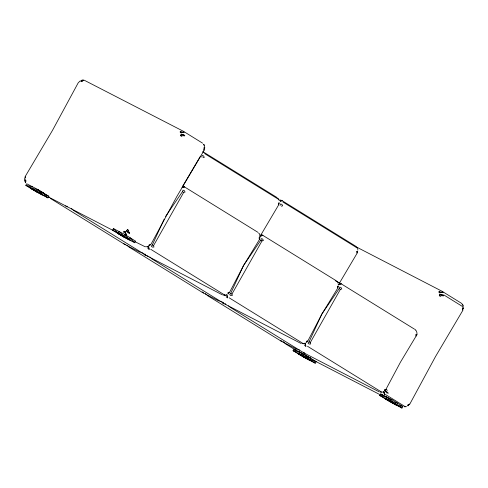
<?xml version="1.0" encoding="UTF-8"?>
<svg xmlns="http://www.w3.org/2000/svg" width="488" height="488" viewBox="0 0 488 488"><rect width="100%" height="100%" fill="white"/><g stroke="black" fill="none" stroke-linecap="round" stroke-linejoin="round"><path stroke-width="0.73" d="M67.008 206.174L66.984 206.888L65.63 205.93M143.661 253.254L143.997 254.4L145.345 255.358L145.375 254.644M147.773 248.398L149.127 249.356L148.431 246.098L147.443 247.251M222.022 301.718L222.357 302.865L223.711 303.823L223.736 303.109M227.493 297.826L226.792 294.569L227.493 297.826L226.139 296.869M304.5 345.339L305.854 346.291L305.152 343.04L304.17 344.192M385.13 390.272L388.375 393.212L386.905 392.968A3.599 1.135 51.5 0 1 385.154 390.839L400.367 362.328L416.874 334.786C417.222 332.932 416.746 330.919 415.257 329.681L415.319 329.967M25.297 177.992L25.089 176.717L52.503 130.357L78.22 82.814L80.056 81.02M203.905 150.115L204.088 147.779L204.826 147.663L203.905 150.115L204.204 150.219L176.79 196.579L151.079 244.122L149.237 245.915L149.011 245.129L150.188 244.39M462.661 309.544L462.795 307.794L463.533 307.672L462.783 309.642M25.705 181.92L25.827 180.56L25.04 179.706L24.62 180.694L25.626 182.774L25.827 180.56M123.824 232.648L123.946 231.288L125.117 231.464L126.27 234.826L123.946 231.288M259.323 239.193L259.128 237.876L260.061 237.406L259.543 239.382L243.64 265.393L229.439 292.593L228.055 293.977L228.03 292.843L229.22 292.404M278.563 204.502L278.374 203.185L279.301 202.715L278.782 204.685L261.025 234.722M337.69 287.658L337.495 286.346L338.428 285.87L337.91 287.847L322.007 313.857L307.806 341.057L306.415 342.448L306.397 341.313L307.58 340.868M356.929 252.967L356.734 251.655L357.667 251.18L357.149 253.156L339.386 283.192M409.487 404.027L407.944 405.925L407.718 405.138L409.78 404.131L435.497 356.588L462.911 310.234L462.612 310.13M261.306 234.71L262.812 235.393L259.756 236.302L260.183 234.954M25.388 176.821L24.467 179.273M180.59 135.694L181.115 134.206L183.83 134.627L184.775 135.798L180.59 135.694L181.841 136.39M439.298 295.71L439.816 294.221L442.537 294.642L443.482 295.813L439.298 295.71L440.548 296.405M182.439 191.686L183.018 190.174L184.305 190.582L185.068 192.052L183.677 192.4L182.439 191.686L165.566 216.452M201.678 156.996L202.258 155.483L203.545 155.892L204.307 157.362L202.916 157.709M260.799 240.157L261.385 238.644L262.672 239.053L263.428 240.517L262.038 240.871L260.799 240.157L243.506 265.539L230.696 293.367L229.689 294.661L230.69 295.575L232.319 295.508L231.934 294.081L262.038 240.871M280.039 205.466L280.624 203.954L281.911 204.362L282.668 205.826L281.277 206.18M339.166 288.628L339.746 287.109L341.033 287.517L341.795 288.988L340.398 289.341L339.166 288.628L321.873 314.01L309.063 341.838L308.056 343.125L309.056 344.04L310.679 343.979L310.295 342.552L340.398 289.341M204.252 147.236L204.564 145.357L203.673 144.161L203.905 145.387M183.677 192.4L153.567 245.61L153.952 247.044L152.329 247.105L151.329 246.19L152.335 244.897L164.206 219.106M38.271 190.039L43.481 192.992L47.964 197.878L37.228 191.235L38.119 189.673L26.706 183.775L25.821 185.336L36.557 191.979L47.964 197.878L48.849 196.31L38.119 189.673L31.525 188.289L31.189 188.661L29.695 187.032M38.119 189.673L42.596 194.559L31.189 188.661L42.261 194.925L43.481 192.992L40.126 191.259M116.9 232.404L117.901 233.49L128.972 239.761L130.192 237.821L134.676 242.707L135.56 241.139L124.824 234.502L113.417 228.604L112.533 230.171L123.263 236.808L134.676 242.707L123.94 236.07L48.044 196.768M315.26 363.2L304.524 356.563L293.117 350.665L294.002 349.097L305.409 354.996L316.145 361.632L315.26 363.2L303.853 357.301L293.117 350.665L299.705 352.049L304.915 354.996M298.821 353.611L299.705 352.049L304.524 356.563L310.777 358.314L309.892 359.882L309.557 360.254L298.485 353.983L298.821 353.611L309.892 359.882L316.145 361.632M304.524 356.563L305.409 354.996M400.361 406.522L401.966 408.029L391.236 401.392L379.823 395.493L380.713 393.926L392.12 399.825L402.856 406.467L401.966 408.029L390.559 402.13L379.823 395.493L386.417 396.878L390.973 399.459M385.532 398.44L386.417 396.878L391.236 401.392L397.488 403.143L396.604 404.711L396.262 405.083L385.191 398.812L385.532 398.44L396.604 404.711L402.856 406.467M391.236 401.392L392.12 399.825M182.658 186.251L200.422 156.221M80.849 81.063L82.216 79.971L83.68 80.16L82.033 81.228L80.849 81.063L83.68 80.16M127.466 229.598L129.668 233.197L128.198 232.953L126.447 230.83L127.466 229.598L128.716 230.293M43.145 193.364L43.481 192.992M299.37 352.415L299.705 352.049M82.033 81.228L83.106 80.459M180.151 131.955L184.336 132.193L180.938 132.797L180.151 131.955L181.225 131.193M438.852 291.964L443.043 292.202L439.645 292.806L438.852 291.964L439.932 291.202M203.154 152.512L203.691 152.232L202.685 151.774M182.945 186.239L184.452 186.922L182.689 187.313M279.423 200.263L280.545 200.019L282.052 200.702L280.289 201.086M262.812 235.393L259.756 236.302M202.697 291.964L202.166 292.251L203.673 292.928M225.517 303.762L224.98 304.042L225.987 304.5M339.672 283.174L341.179 283.857L338.123 284.766M281.064 340.435L280.527 340.715L282.034 341.399M303.878 352.232L303.347 352.513L304.854 353.196M416.05 336.128L415.855 334.811L416.789 334.341L416.874 334.786M147.846 246.678L145.613 246.775M406.553 406.687L404.32 406.785M385.154 390.845L384.782 390.918L384.757 389.778L385.947 389.339M304.103 343.662L301.791 343.662M382.464 392.132L380.152 392.126M180.938 132.797L183.549 132.333M439.645 292.806L443.043 292.202M182.006 187.648L184.452 186.922M280.222 201.245L282.052 200.702M338.733 284.589L341.179 283.857M385.117 389.723L386.173 389.607L387.423 390.302M141.282 252.723L142.734 253.028M223.425 295.191L225.737 295.197L224.547 294.941M219.643 301.188L221.101 301.493M298.009 349.658L299.461 349.963M149.011 245.129L149.773 245.226M407.718 405.138L408.48 405.235M124.727 237.113L123.263 236.808L122.268 235.722M128.972 239.761L130.436 240.066M303.853 357.301L305.317 357.606M309.557 360.254L311.021 360.559M293.117 350.665L295.203 351.25M299.876 354.373L298.485 353.983L309.892 359.882M379.823 395.493L381.213 395.884M386.581 399.202L385.191 398.812L396.604 404.711M84.229 80.215L183.262 131.211L202.587 143.161M145.064 246.721L134.737 241.59M181.115 134.206L184.775 135.798M439.816 294.221L443.482 295.813M123.799 243.78L125.306 244.464M146.62 255.578L148.126 256.261M278.374 203.185L278.935 203.478M355.276 246.403L441.969 291.226L461.294 303.176L463.271 305.366L463.38 306.25M356.734 251.655L357.295 251.942M259.128 237.876L259.695 238.168M335.207 280.667L340.587 283.449L414.654 329.26M337.495 286.346L338.056 286.633M415.855 334.811L416.423 335.103M44.414 194.017L48.849 196.31M37.228 191.235L25.821 185.336L32.409 186.721L31.525 188.289L42.596 194.559M129.308 239.388L117.901 233.49L119.121 231.556L123.94 236.07L124.824 234.502L129.308 239.388L118.236 233.118L113.417 228.604L114.412 229.689M140.367 252.448L124.391 244.195L50.325 198.378M222.51 294.923L147.211 255.993L73.139 210.175M218.728 300.919L202.758 292.66L128.686 246.849M300.876 343.387L225.572 304.457L151.506 258.646M297.094 349.39L281.118 341.13L207.052 295.319M379.237 391.858L303.939 352.928L229.866 307.117M306.751 356.234L310.777 358.314L306.22 355.734M311.454 359.211L380.677 394.999M152.335 244.897L153.567 245.61M230.696 293.367L231.934 294.081M309.063 341.838L310.295 342.552M203.099 151.817L277.166 197.628M281.46 200.287L355.532 246.098M183.86 186.507L257.926 232.325M262.221 234.978L336.293 280.789M150.743 249.313L224.834 295.118M229.104 297.784L303.2 343.589M307.471 346.248L381.561 392.053M385.831 394.719L405.18 406.663M380.713 393.926L384.886 396.506M296.387 350.573L285.413 343.784L283.436 341.594M297.582 351.311L298.937 352.153M443.635 294.807L462.953 306.787M204.539 153.549L278.611 199.385M282.9 202.014L356.978 247.849M126.447 230.83L129.668 233.197M394.658 403.576L396.262 405.083M41.193 193.925L42.261 194.925M35.063 190.351L36.557 191.979M336.891 281.21L338.019 282.503L338.16 283.461M228.518 305.83L229.201 306.409M205.326 293.605L206.387 294.612M149.779 256.932L150.841 257.939M126.959 245.135L128.021 246.141M71.419 208.468L72.474 209.468M48.971 197.097L49.66 197.671M383.043 391.888L384.977 394.835L383.824 391.474L384.977 394.835M384.757 389.778L385.142 390.382M306.397 341.313L306.781 341.917M228.03 292.843L228.421 293.447M462.795 307.794L463.124 308.66M204.088 147.779L204.417 148.651M126.27 234.826L125.117 231.464M356.197 246.806L357.259 247.812L357.399 248.77M277.837 198.335L278.892 199.342L279.038 200.3M258.591 233.032L259.653 234.033L259.799 234.996M305.152 343.04L305.854 346.291M223.431 302.523L223.711 303.823M148.431 246.098L149.127 249.356M145.064 254.053L145.345 255.358M462.374 304.17L462.612 305.403M25.04 179.706L25.626 182.774M357.789 249.368L357.85 250.088"/></g></svg>
